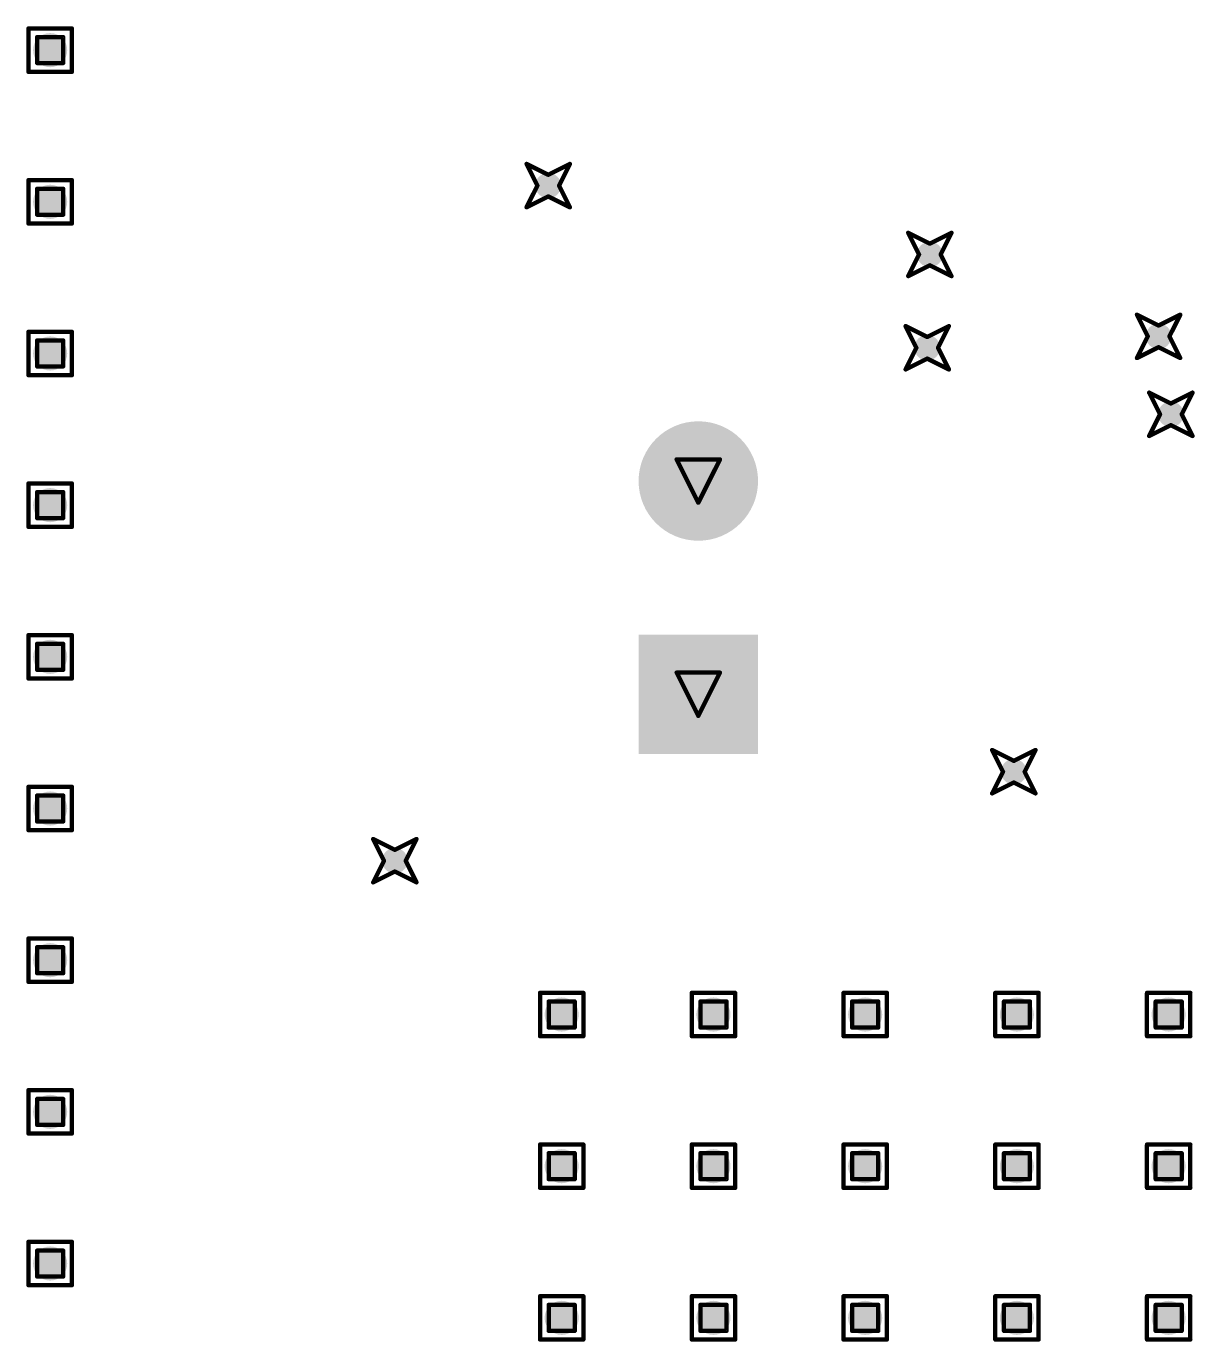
# Model space of a CAD drawing. Header units: millimetres. Extents: x -25 to 478, y -31 to 252.
# Drawn here: x 284.42 to 298.11, y 22.44 to 37.86 of the extents above; entities that cross this region are included whole.
import ezdxf

# ---------------------------------------------------------------- set-up
doc = ezdxf.new("R2010")
doc.units = ezdxf.units.MM
for name, color, linetype in [('DrillDrawing', 1, 'Continuous'), ('MultiLayer', 9, 'Continuous'), ('PadHoleLayer', 156, 'Continuous'), ('ViaHoleLayer', 16, 'Continuous')]:
    doc.layers.add(name, color=color, linetype=linetype)

# ---------------------------------------------------------------- blocks, each defined once
blk = doc.blocks.new('JST_B2B_EH_A_1495')
at = {"layer": 'MultiLayer'}
blk.add_hatch(color=9, dxfattribs=at).paths.add_polyline_path([(-1.95, 0.7), (-0.55, 0.7), (-0.55, -0.7), (-1.95, -0.7)])
h = blk.add_hatch(color=9, dxfattribs=at)
edge = h.paths.add_edge_path()
edge.add_arc((1.25, 0), 0.7, 0, 360)
at = {"layer": 'PadHoleLayer'}
h = blk.add_hatch(color=156, dxfattribs=at)
edge = h.paths.add_edge_path()
edge.add_arc((-1.25, 0), 0.45, 0, 360)
h = blk.add_hatch(color=156, dxfattribs=at)
edge = h.paths.add_edge_path()
edge.add_arc((1.25, 0), 0.45, 0, 360)

msp = doc.modelspace()

# ---------------------------------------------------------------- hatches: boundary and pattern name
at = {"layer": 'ViaHoleLayer'}
h = msp.add_hatch(color=16, dxfattribs=at)
edge = h.paths.add_edge_path()
edge.add_arc((284.701, 37.582), 0.2, 0, 360)
h = msp.add_hatch(color=16, dxfattribs=at)
edge = h.paths.add_edge_path()
edge.add_arc((290.537, 35.994), 0.15, 0, 360)
h = msp.add_hatch(color=16, dxfattribs=at)
edge = h.paths.add_edge_path()
edge.add_arc((284.701, 35.804), 0.2, 0, 360)
h = msp.add_hatch(color=16, dxfattribs=at)
edge = h.paths.add_edge_path()
edge.add_arc((295.009, 35.187), 0.15, 0, 360)
h = msp.add_hatch(color=16, dxfattribs=at)
edge = h.paths.add_edge_path()
edge.add_arc((294.978, 34.093), 0.15, 0, 360)
h = msp.add_hatch(color=16, dxfattribs=at)
edge = h.paths.add_edge_path()
edge.add_arc((297.69, 34.227), 0.15, 0, 360)
h = msp.add_hatch(color=16, dxfattribs=at)
edge = h.paths.add_edge_path()
edge.add_arc((284.701, 34.026), 0.2, 0, 360)
h = msp.add_hatch(color=16, dxfattribs=at)
edge = h.paths.add_edge_path()
edge.add_arc((297.833, 33.313), 0.15, 0, 360)
h = msp.add_hatch(color=16, dxfattribs=at)
edge = h.paths.add_edge_path()
edge.add_arc((284.701, 32.248), 0.2, 0, 360)
h = msp.add_hatch(color=16, dxfattribs=at)
edge = h.paths.add_edge_path()
edge.add_arc((284.701, 30.47), 0.2, 0, 360)
h = msp.add_hatch(color=16, dxfattribs=at)
edge = h.paths.add_edge_path()
edge.add_arc((295.993, 29.123), 0.15, 0, 360)
h = msp.add_hatch(color=16, dxfattribs=at)
edge = h.paths.add_edge_path()
edge.add_arc((284.701, 28.692), 0.2, 0, 360)
h = msp.add_hatch(color=16, dxfattribs=at)
edge = h.paths.add_edge_path()
edge.add_arc((288.74, 28.08), 0.15, 0, 360)
h = msp.add_hatch(color=16, dxfattribs=at)
edge = h.paths.add_edge_path()
edge.add_arc((284.701, 26.914), 0.2, 0, 360)
h = msp.add_hatch(color=16, dxfattribs=at)
edge = h.paths.add_edge_path()
edge.add_arc((290.695, 26.277), 0.2, 0, 360)
h = msp.add_hatch(color=16, dxfattribs=at)
edge = h.paths.add_edge_path()
edge.add_arc((292.473, 26.277), 0.2, 0, 360)
h = msp.add_hatch(color=16, dxfattribs=at)
edge = h.paths.add_edge_path()
edge.add_arc((294.251, 26.277), 0.2, 0, 360)
h = msp.add_hatch(color=16, dxfattribs=at)
edge = h.paths.add_edge_path()
edge.add_arc((296.029, 26.277), 0.2, 0, 360)
h = msp.add_hatch(color=16, dxfattribs=at)
edge = h.paths.add_edge_path()
edge.add_arc((297.807, 26.277), 0.2, 0, 360)
h = msp.add_hatch(color=16, dxfattribs=at)
edge = h.paths.add_edge_path()
edge.add_arc((284.701, 25.136), 0.2, 0, 360)
h = msp.add_hatch(color=16, dxfattribs=at)
edge = h.paths.add_edge_path()
edge.add_arc((290.695, 24.499), 0.2, 0, 360)
h = msp.add_hatch(color=16, dxfattribs=at)
edge = h.paths.add_edge_path()
edge.add_arc((292.473, 24.499), 0.2, 0, 360)
h = msp.add_hatch(color=16, dxfattribs=at)
edge = h.paths.add_edge_path()
edge.add_arc((294.251, 24.499), 0.2, 0, 360)
h = msp.add_hatch(color=16, dxfattribs=at)
edge = h.paths.add_edge_path()
edge.add_arc((296.029, 24.499), 0.2, 0, 360)
h = msp.add_hatch(color=16, dxfattribs=at)
edge = h.paths.add_edge_path()
edge.add_arc((297.807, 24.499), 0.2, 0, 360)
h = msp.add_hatch(color=16, dxfattribs=at)
edge = h.paths.add_edge_path()
edge.add_arc((284.701, 23.358), 0.2, 0, 360)
h = msp.add_hatch(color=16, dxfattribs=at)
edge = h.paths.add_edge_path()
edge.add_arc((290.695, 22.721), 0.2, 0, 360)
h = msp.add_hatch(color=16, dxfattribs=at)
edge = h.paths.add_edge_path()
edge.add_arc((292.473, 22.721), 0.2, 0, 360)
h = msp.add_hatch(color=16, dxfattribs=at)
edge = h.paths.add_edge_path()
edge.add_arc((294.251, 22.721), 0.2, 0, 360)
h = msp.add_hatch(color=16, dxfattribs=at)
edge = h.paths.add_edge_path()
edge.add_arc((296.029, 22.721), 0.2, 0, 360)
h = msp.add_hatch(color=16, dxfattribs=at)
edge = h.paths.add_edge_path()
edge.add_arc((297.807, 22.721), 0.2, 0, 360)

# ---------------------------------------------------------------- linework, layer by layer
at = {"layer": 'DrillDrawing', "const_width": 0.0508}
for points in [[(284.447, 37.836), (284.955, 37.836)], [(284.447, 37.328), (284.447, 37.836)], [(284.955, 37.328), (284.955, 37.836)], [(284.549, 37.734), (284.853, 37.734)], [(284.549, 37.43), (284.549, 37.734)], [(284.853, 37.43), (284.853, 37.734)], [(284.447, 37.328), (284.955, 37.328)], [(284.549, 37.43), (284.853, 37.43)], [(290.283, 36.248), (290.537, 36.121)], [(290.283, 36.248), (290.41, 35.994)], [(290.537, 36.121), (290.791, 36.248)], [(290.664, 35.994), (290.791, 36.248)], [(284.447, 36.058), (284.955, 36.058)], [(284.447, 35.55), (284.447, 36.058)], [(284.955, 35.55), (284.955, 36.058)], [(284.549, 35.956), (284.853, 35.956)], [(284.549, 35.652), (284.549, 35.956)], [(284.853, 35.652), (284.853, 35.956)], [(290.283, 35.74), (290.41, 35.994)], [(290.664, 35.994), (290.791, 35.74)], [(290.283, 35.74), (290.537, 35.867)], [(290.537, 35.867), (290.791, 35.74)], [(284.549, 35.652), (284.853, 35.652)], [(284.447, 35.55), (284.955, 35.55)], [(294.755, 35.441), (295.009, 35.314)], [(294.755, 35.441), (294.882, 35.187)], [(295.009, 35.314), (295.263, 35.441)], [(295.136, 35.187), (295.263, 35.441)], [(294.755, 34.933), (294.882, 35.187)], [(295.136, 35.187), (295.263, 34.933)], [(294.755, 34.933), (295.009, 35.06)], [(295.009, 35.06), (295.263, 34.933)], [(297.436, 34.481), (297.69, 34.354)], [(297.436, 34.481), (297.563, 34.227)], [(297.69, 34.354), (297.944, 34.481)], [(297.817, 34.227), (297.944, 34.481)], [(284.447, 34.28), (284.955, 34.28)], [(284.447, 33.772), (284.447, 34.28)], [(284.955, 33.772), (284.955, 34.28)], [(294.724, 34.347), (294.978, 34.22)], [(294.724, 34.347), (294.851, 34.093)], [(294.978, 34.22), (295.232, 34.347)], [(295.105, 34.093), (295.232, 34.347)], [(297.436, 33.973), (297.563, 34.227)], [(297.817, 34.227), (297.944, 33.973)], [(284.549, 34.178), (284.853, 34.178)], [(284.549, 33.874), (284.549, 34.178)], [(284.853, 33.874), (284.853, 34.178)], [(294.724, 33.839), (294.851, 34.093)], [(295.105, 34.093), (295.232, 33.839)], [(297.436, 33.973), (297.69, 34.1)], [(297.69, 34.1), (297.944, 33.973)], [(294.724, 33.839), (294.978, 33.966)], [(294.978, 33.966), (295.232, 33.839)], [(284.447, 33.772), (284.955, 33.772)], [(284.549, 33.874), (284.853, 33.874)], [(297.579, 33.567), (297.833, 33.44)], [(297.579, 33.567), (297.706, 33.313)], [(297.833, 33.44), (298.087, 33.567)], [(297.96, 33.313), (298.087, 33.567)], [(297.579, 33.059), (297.706, 33.313)], [(297.96, 33.313), (298.087, 33.059)], [(297.579, 33.059), (297.833, 33.186)], [(297.833, 33.186), (298.087, 33.059)], [(292.042, 32.785), (292.55, 32.785)], [(292.042, 32.785), (292.296, 32.277)], [(292.296, 32.277), (292.55, 32.785)], [(284.447, 32.502), (284.955, 32.502)], [(284.447, 31.994), (284.447, 32.502)], [(284.549, 32.4), (284.853, 32.4)], [(284.549, 32.096), (284.549, 32.4)], [(284.853, 32.096), (284.853, 32.4)], [(284.955, 31.994), (284.955, 32.502)], [(284.549, 32.096), (284.853, 32.096)], [(284.447, 31.994), (284.955, 31.994)], [(284.447, 30.724), (284.955, 30.724)], [(284.447, 30.216), (284.447, 30.724)], [(284.955, 30.216), (284.955, 30.724)], [(284.549, 30.622), (284.853, 30.622)], [(284.549, 30.318), (284.549, 30.622)], [(284.853, 30.318), (284.853, 30.622)], [(284.447, 30.216), (284.955, 30.216)], [(284.549, 30.318), (284.853, 30.318)], [(292.042, 30.285), (292.55, 30.285)], [(292.042, 30.285), (292.296, 29.777)], [(292.296, 29.777), (292.55, 30.285)], [(295.739, 29.377), (295.993, 29.25)], [(295.739, 29.377), (295.866, 29.123)], [(295.993, 29.25), (296.247, 29.377)], [(296.12, 29.123), (296.247, 29.377)], [(295.739, 28.869), (295.866, 29.123)], [(296.12, 29.123), (296.247, 28.869)], [(295.739, 28.869), (295.993, 28.996)], [(295.993, 28.996), (296.247, 28.869)], [(284.447, 28.946), (284.955, 28.946)], [(284.447, 28.438), (284.447, 28.946)], [(284.549, 28.844), (284.853, 28.844)], [(284.549, 28.54), (284.549, 28.844)], [(284.853, 28.54), (284.853, 28.844)], [(284.955, 28.438), (284.955, 28.946)], [(284.549, 28.54), (284.853, 28.54)], [(284.447, 28.438), (284.955, 28.438)], [(288.486, 28.334), (288.74, 28.207)], [(288.486, 28.334), (288.613, 28.08)], [(288.74, 28.207), (288.994, 28.334)], [(288.867, 28.08), (288.994, 28.334)], [(288.486, 27.826), (288.613, 28.08)], [(288.867, 28.08), (288.994, 27.826)], [(288.486, 27.826), (288.74, 27.953)], [(288.74, 27.953), (288.994, 27.826)], [(284.447, 27.168), (284.955, 27.168)], [(284.447, 26.66), (284.447, 27.168)], [(284.955, 26.66), (284.955, 27.168)], [(284.549, 27.066), (284.853, 27.066)], [(284.549, 26.762), (284.549, 27.066)], [(284.853, 26.762), (284.853, 27.066)], [(284.447, 26.66), (284.955, 26.66)], [(284.549, 26.762), (284.853, 26.762)], [(290.441, 26.531), (290.949, 26.531)], [(290.441, 26.023), (290.441, 26.531)], [(290.949, 26.023), (290.949, 26.531)], [(292.219, 26.531), (292.727, 26.531)], [(292.219, 26.023), (292.219, 26.531)], [(292.727, 26.023), (292.727, 26.531)], [(293.997, 26.531), (294.505, 26.531)], [(293.997, 26.023), (293.997, 26.531)], [(294.505, 26.023), (294.505, 26.531)], [(295.775, 26.531), (296.283, 26.531)], [(295.775, 26.023), (295.775, 26.531)], [(296.283, 26.023), (296.283, 26.531)], [(297.553, 26.531), (298.061, 26.531)], [(297.553, 26.023), (297.553, 26.531)], [(298.061, 26.023), (298.061, 26.531)], [(290.543, 26.429), (290.848, 26.429)], [(290.543, 26.125), (290.543, 26.429)], [(290.848, 26.125), (290.848, 26.429)], [(292.321, 26.429), (292.626, 26.429)], [(292.321, 26.125), (292.321, 26.429)], [(292.626, 26.125), (292.626, 26.429)], [(294.099, 26.429), (294.404, 26.429)], [(294.099, 26.125), (294.099, 26.429)], [(294.404, 26.125), (294.404, 26.429)], [(295.877, 26.429), (296.182, 26.429)], [(295.877, 26.125), (295.877, 26.429)], [(296.182, 26.125), (296.182, 26.429)], [(297.655, 26.429), (297.96, 26.429)], [(297.655, 26.125), (297.655, 26.429)], [(297.96, 26.125), (297.96, 26.429)], [(290.543, 26.125), (290.848, 26.125)], [(292.321, 26.125), (292.626, 26.125)], [(294.099, 26.125), (294.404, 26.125)], [(295.877, 26.125), (296.182, 26.125)], [(297.655, 26.125), (297.96, 26.125)], [(290.441, 26.023), (290.949, 26.023)], [(292.219, 26.023), (292.727, 26.023)], [(293.997, 26.023), (294.505, 26.023)], [(295.775, 26.023), (296.283, 26.023)], [(297.553, 26.023), (298.061, 26.023)], [(284.447, 25.39), (284.955, 25.39)], [(284.447, 24.882), (284.447, 25.39)], [(284.549, 25.288), (284.853, 25.288)], [(284.549, 24.984), (284.549, 25.288)], [(284.853, 24.984), (284.853, 25.288)], [(284.955, 24.882), (284.955, 25.39)], [(284.549, 24.984), (284.853, 24.984)], [(284.447, 24.882), (284.955, 24.882)], [(290.441, 24.753), (290.949, 24.753)], [(290.441, 24.245), (290.441, 24.753)], [(290.543, 24.651), (290.848, 24.651)], [(290.543, 24.347), (290.543, 24.651)], [(290.848, 24.347), (290.848, 24.651)], [(290.949, 24.245), (290.949, 24.753)], [(292.219, 24.753), (292.727, 24.753)], [(292.219, 24.245), (292.219, 24.753)], [(292.321, 24.651), (292.626, 24.651)], [(292.321, 24.347), (292.321, 24.651)], [(292.626, 24.347), (292.626, 24.651)], [(292.727, 24.245), (292.727, 24.753)], [(293.997, 24.753), (294.505, 24.753)], [(293.997, 24.245), (293.997, 24.753)], [(294.099, 24.651), (294.404, 24.651)], [(294.099, 24.347), (294.099, 24.651)], [(294.404, 24.347), (294.404, 24.651)], [(294.505, 24.245), (294.505, 24.753)], [(295.775, 24.753), (296.283, 24.753)], [(295.775, 24.245), (295.775, 24.753)], [(295.877, 24.651), (296.182, 24.651)], [(295.877, 24.347), (295.877, 24.651)], [(296.182, 24.347), (296.182, 24.651)], [(296.283, 24.245), (296.283, 24.753)], [(297.553, 24.753), (298.061, 24.753)], [(297.553, 24.245), (297.553, 24.753)], [(297.655, 24.651), (297.96, 24.651)], [(297.655, 24.347), (297.655, 24.651)], [(297.96, 24.347), (297.96, 24.651)], [(298.061, 24.245), (298.061, 24.753)], [(290.543, 24.347), (290.848, 24.347)], [(292.321, 24.347), (292.626, 24.347)], [(294.099, 24.347), (294.404, 24.347)], [(295.877, 24.347), (296.182, 24.347)], [(297.655, 24.347), (297.96, 24.347)], [(290.441, 24.245), (290.949, 24.245)], [(292.219, 24.245), (292.727, 24.245)], [(293.997, 24.245), (294.505, 24.245)], [(295.775, 24.245), (296.283, 24.245)], [(297.553, 24.245), (298.061, 24.245)], [(284.447, 23.612), (284.955, 23.612)], [(284.447, 23.104), (284.447, 23.612)], [(284.955, 23.104), (284.955, 23.612)], [(284.549, 23.51), (284.853, 23.51)], [(284.549, 23.206), (284.549, 23.51)], [(284.853, 23.206), (284.853, 23.51)], [(284.549, 23.206), (284.853, 23.206)], [(284.447, 23.104), (284.955, 23.104)], [(290.441, 22.975), (290.949, 22.975)], [(290.441, 22.467), (290.441, 22.975)], [(290.949, 22.467), (290.949, 22.975)], [(292.219, 22.975), (292.727, 22.975)], [(292.219, 22.467), (292.219, 22.975)], [(292.727, 22.467), (292.727, 22.975)], [(293.997, 22.975), (294.505, 22.975)], [(293.997, 22.467), (293.997, 22.975)], [(294.505, 22.467), (294.505, 22.975)], [(295.775, 22.975), (296.283, 22.975)], [(295.775, 22.467), (295.775, 22.975)], [(296.283, 22.467), (296.283, 22.975)], [(297.553, 22.975), (298.061, 22.975)], [(297.553, 22.467), (297.553, 22.975)], [(298.061, 22.467), (298.061, 22.975)], [(290.543, 22.873), (290.848, 22.873)], [(290.543, 22.569), (290.543, 22.873)], [(290.848, 22.569), (290.848, 22.873)], [(292.321, 22.873), (292.626, 22.873)], [(292.321, 22.569), (292.321, 22.873)], [(292.626, 22.569), (292.626, 22.873)], [(294.099, 22.873), (294.404, 22.873)], [(294.099, 22.569), (294.099, 22.873)], [(294.404, 22.569), (294.404, 22.873)], [(295.877, 22.873), (296.182, 22.873)], [(295.877, 22.569), (295.877, 22.873)], [(296.182, 22.569), (296.182, 22.873)], [(297.655, 22.873), (297.96, 22.873)], [(297.655, 22.569), (297.655, 22.873)], [(297.96, 22.569), (297.96, 22.873)], [(290.543, 22.569), (290.848, 22.569)], [(292.321, 22.569), (292.626, 22.569)], [(294.099, 22.569), (294.404, 22.569)], [(295.877, 22.569), (296.182, 22.569)], [(297.655, 22.569), (297.96, 22.569)], [(290.441, 22.467), (290.949, 22.467)], [(292.219, 22.467), (292.727, 22.467)], [(293.997, 22.467), (294.505, 22.467)], [(295.775, 22.467), (296.283, 22.467)], [(297.553, 22.467), (298.061, 22.467)]]:
    msp.add_lwpolyline(points, dxfattribs=at)
at = {"layer": 'DrillDrawing', "const_width": 0.0254}
for points in [[(284.434, 37.836, 1), (284.46, 37.836, 1)], [(284.434, 37.836, 1), (284.46, 37.836, 1)], [(284.942, 37.836, 1), (284.968, 37.836, 1)], [(284.942, 37.836, 1), (284.968, 37.836, 1)], [(284.536, 37.734, 1), (284.561, 37.734, 1)], [(284.536, 37.734, 1), (284.561, 37.734, 1)], [(284.841, 37.734, 1), (284.866, 37.734, 1)], [(284.841, 37.734, 1), (284.866, 37.734, 1)], [(284.434, 37.328, 1), (284.46, 37.328, 1)], [(284.434, 37.328, 1), (284.46, 37.328, 1)], [(284.536, 37.43, 1), (284.561, 37.43, 1)], [(284.536, 37.43, 1), (284.561, 37.43, 1)], [(284.841, 37.43, 1), (284.866, 37.43, 1)], [(284.841, 37.43, 1), (284.866, 37.43, 1)], [(284.942, 37.328, 1), (284.968, 37.328, 1)], [(284.942, 37.328, 1), (284.968, 37.328, 1)], [(290.271, 36.248, 1), (290.296, 36.248, 1)], [(290.271, 36.248, 1), (290.296, 36.248, 1)], [(290.779, 36.248, 1), (290.804, 36.248, 1)], [(290.779, 36.248, 1), (290.804, 36.248, 1)], [(284.434, 36.058, 1), (284.46, 36.058, 1)], [(284.434, 36.058, 1), (284.46, 36.058, 1)], [(284.942, 36.058, 1), (284.968, 36.058, 1)], [(284.942, 36.058, 1), (284.968, 36.058, 1)], [(290.525, 36.121, 1), (290.55, 36.121, 1)], [(290.525, 36.121, 1), (290.55, 36.121, 1)], [(284.536, 35.956, 1), (284.561, 35.956, 1)], [(284.536, 35.956, 1), (284.561, 35.956, 1)], [(284.841, 35.956, 1), (284.866, 35.956, 1)], [(284.841, 35.956, 1), (284.866, 35.956, 1)], [(290.398, 35.994, 1), (290.423, 35.994, 1)], [(290.398, 35.994, 1), (290.423, 35.994, 1)], [(290.652, 35.994, 1), (290.677, 35.994, 1)], [(290.652, 35.994, 1), (290.677, 35.994, 1)], [(290.525, 35.867, 1), (290.55, 35.867, 1)], [(290.525, 35.867, 1), (290.55, 35.867, 1)], [(284.536, 35.652, 1), (284.561, 35.652, 1)], [(284.536, 35.652, 1), (284.561, 35.652, 1)], [(284.841, 35.652, 1), (284.866, 35.652, 1)], [(284.841, 35.652, 1), (284.866, 35.652, 1)], [(290.271, 35.74, 1), (290.296, 35.74, 1)], [(290.271, 35.74, 1), (290.296, 35.74, 1)], [(290.779, 35.74, 1), (290.804, 35.74, 1)], [(290.779, 35.74, 1), (290.804, 35.74, 1)], [(284.434, 35.55, 1), (284.46, 35.55, 1)], [(284.434, 35.55, 1), (284.46, 35.55, 1)], [(284.942, 35.55, 1), (284.968, 35.55, 1)], [(284.942, 35.55, 1), (284.968, 35.55, 1)], [(294.743, 35.441, 1), (294.768, 35.441, 1)], [(294.743, 35.441, 1), (294.768, 35.441, 1)], [(295.251, 35.441, 1), (295.276, 35.441, 1)], [(295.251, 35.441, 1), (295.276, 35.441, 1)], [(294.997, 35.314, 1), (295.022, 35.314, 1)], [(294.997, 35.314, 1), (295.022, 35.314, 1)], [(294.87, 35.187, 1), (294.895, 35.187, 1)], [(294.87, 35.187, 1), (294.895, 35.187, 1)], [(295.124, 35.187, 1), (295.149, 35.187, 1)], [(295.124, 35.187, 1), (295.149, 35.187, 1)], [(294.997, 35.06, 1), (295.022, 35.06, 1)], [(294.997, 35.06, 1), (295.022, 35.06, 1)], [(294.743, 34.933, 1), (294.768, 34.933, 1)], [(294.743, 34.933, 1), (294.768, 34.933, 1)], [(295.251, 34.933, 1), (295.276, 34.933, 1)], [(295.251, 34.933, 1), (295.276, 34.933, 1)], [(297.423, 34.481, 1), (297.448, 34.481, 1)], [(297.423, 34.481, 1), (297.448, 34.481, 1)], [(297.931, 34.481, 1), (297.956, 34.481, 1)], [(297.931, 34.481, 1), (297.956, 34.481, 1)], [(284.434, 34.28, 1), (284.46, 34.28, 1)], [(284.434, 34.28, 1), (284.46, 34.28, 1)], [(284.942, 34.28, 1), (284.968, 34.28, 1)], [(284.942, 34.28, 1), (284.968, 34.28, 1)], [(294.712, 34.347, 1), (294.737, 34.347, 1)], [(294.712, 34.347, 1), (294.737, 34.347, 1)], [(294.966, 34.22, 1), (294.991, 34.22, 1)], [(294.966, 34.22, 1), (294.991, 34.22, 1)], [(295.22, 34.347, 1), (295.245, 34.347, 1)], [(295.22, 34.347, 1), (295.245, 34.347, 1)], [(297.55, 34.227, 1), (297.575, 34.227, 1)], [(297.55, 34.227, 1), (297.575, 34.227, 1)], [(297.677, 34.354, 1), (297.702, 34.354, 1)], [(297.677, 34.354, 1), (297.702, 34.354, 1)], [(297.804, 34.227, 1), (297.829, 34.227, 1)], [(297.804, 34.227, 1), (297.829, 34.227, 1)], [(284.536, 34.178, 1), (284.561, 34.178, 1)], [(284.536, 34.178, 1), (284.561, 34.178, 1)], [(284.841, 34.178, 1), (284.866, 34.178, 1)], [(284.841, 34.178, 1), (284.866, 34.178, 1)], [(294.839, 34.093, 1), (294.864, 34.093, 1)], [(294.839, 34.093, 1), (294.864, 34.093, 1)], [(295.093, 34.093, 1), (295.118, 34.093, 1)], [(295.093, 34.093, 1), (295.118, 34.093, 1)], [(297.677, 34.1, 1), (297.702, 34.1, 1)], [(297.677, 34.1, 1), (297.702, 34.1, 1)], [(294.966, 33.966, 1), (294.991, 33.966, 1)], [(294.966, 33.966, 1), (294.991, 33.966, 1)], [(297.423, 33.973, 1), (297.448, 33.973, 1)], [(297.423, 33.973, 1), (297.448, 33.973, 1)], [(297.931, 33.973, 1), (297.956, 33.973, 1)], [(297.931, 33.973, 1), (297.956, 33.973, 1)], [(284.434, 33.772, 1), (284.46, 33.772, 1)], [(284.434, 33.772, 1), (284.46, 33.772, 1)], [(284.536, 33.874, 1), (284.561, 33.874, 1)], [(284.536, 33.874, 1), (284.561, 33.874, 1)], [(284.841, 33.874, 1), (284.866, 33.874, 1)], [(284.841, 33.874, 1), (284.866, 33.874, 1)], [(284.942, 33.772, 1), (284.968, 33.772, 1)], [(284.942, 33.772, 1), (284.968, 33.772, 1)], [(294.712, 33.839, 1), (294.737, 33.839, 1)], [(294.712, 33.839, 1), (294.737, 33.839, 1)], [(295.22, 33.839, 1), (295.245, 33.839, 1)], [(295.22, 33.839, 1), (295.245, 33.839, 1)], [(297.566, 33.567, 1), (297.592, 33.567, 1)], [(297.566, 33.567, 1), (297.592, 33.567, 1)], [(297.82, 33.44, 1), (297.846, 33.44, 1)], [(297.82, 33.44, 1), (297.846, 33.44, 1)], [(298.074, 33.567, 1), (298.1, 33.567, 1)], [(298.074, 33.567, 1), (298.1, 33.567, 1)], [(297.693, 33.313, 1), (297.719, 33.313, 1)], [(297.693, 33.313, 1), (297.719, 33.313, 1)], [(297.947, 33.313, 1), (297.973, 33.313, 1)], [(297.947, 33.313, 1), (297.973, 33.313, 1)], [(297.82, 33.186, 1), (297.846, 33.186, 1)], [(297.82, 33.186, 1), (297.846, 33.186, 1)], [(297.566, 33.059, 1), (297.592, 33.059, 1)], [(297.566, 33.059, 1), (297.592, 33.059, 1)], [(298.074, 33.059, 1), (298.1, 33.059, 1)], [(298.074, 33.059, 1), (298.1, 33.059, 1)], [(292.029, 32.785, 1), (292.054, 32.785, 1)], [(292.029, 32.785, 1), (292.054, 32.785, 1)], [(292.537, 32.785, 1), (292.562, 32.785, 1)], [(292.537, 32.785, 1), (292.562, 32.785, 1)], [(284.434, 32.502, 1), (284.46, 32.502, 1)], [(284.434, 32.502, 1), (284.46, 32.502, 1)], [(284.536, 32.4, 1), (284.561, 32.4, 1)], [(284.536, 32.4, 1), (284.561, 32.4, 1)], [(284.841, 32.4, 1), (284.866, 32.4, 1)], [(284.841, 32.4, 1), (284.866, 32.4, 1)], [(284.942, 32.502, 1), (284.968, 32.502, 1)], [(284.942, 32.502, 1), (284.968, 32.502, 1)], [(292.283, 32.277, 1), (292.308, 32.277, 1)], [(292.283, 32.277, 1), (292.308, 32.277, 1)], [(284.536, 32.096, 1), (284.561, 32.096, 1)], [(284.536, 32.096, 1), (284.561, 32.096, 1)], [(284.841, 32.096, 1), (284.866, 32.096, 1)], [(284.841, 32.096, 1), (284.866, 32.096, 1)], [(284.434, 31.994, 1), (284.46, 31.994, 1)], [(284.434, 31.994, 1), (284.46, 31.994, 1)], [(284.942, 31.994, 1), (284.968, 31.994, 1)], [(284.942, 31.994, 1), (284.968, 31.994, 1)], [(284.434, 30.724, 1), (284.46, 30.724, 1)], [(284.434, 30.724, 1), (284.46, 30.724, 1)], [(284.942, 30.724, 1), (284.968, 30.724, 1)], [(284.942, 30.724, 1), (284.968, 30.724, 1)], [(284.536, 30.622, 1), (284.561, 30.622, 1)], [(284.536, 30.622, 1), (284.561, 30.622, 1)], [(284.841, 30.622, 1), (284.866, 30.622, 1)], [(284.841, 30.622, 1), (284.866, 30.622, 1)], [(284.434, 30.216, 1), (284.46, 30.216, 1)], [(284.434, 30.216, 1), (284.46, 30.216, 1)], [(284.536, 30.318, 1), (284.561, 30.318, 1)], [(284.536, 30.318, 1), (284.561, 30.318, 1)], [(284.841, 30.318, 1), (284.866, 30.318, 1)], [(284.841, 30.318, 1), (284.866, 30.318, 1)], [(284.942, 30.216, 1), (284.968, 30.216, 1)], [(284.942, 30.216, 1), (284.968, 30.216, 1)], [(292.029, 30.285, 1), (292.054, 30.285, 1)], [(292.029, 30.285, 1), (292.054, 30.285, 1)], [(292.537, 30.285, 1), (292.562, 30.285, 1)], [(292.537, 30.285, 1), (292.562, 30.285, 1)], [(292.283, 29.777, 1), (292.308, 29.777, 1)], [(292.283, 29.777, 1), (292.308, 29.777, 1)], [(295.726, 29.377, 1), (295.752, 29.377, 1)], [(295.726, 29.377, 1), (295.752, 29.377, 1)], [(296.234, 29.377, 1), (296.26, 29.377, 1)], [(296.234, 29.377, 1), (296.26, 29.377, 1)], [(295.853, 29.123, 1), (295.879, 29.123, 1)], [(295.853, 29.123, 1), (295.879, 29.123, 1)], [(295.98, 29.25, 1), (296.006, 29.25, 1)], [(295.98, 29.25, 1), (296.006, 29.25, 1)], [(296.107, 29.123, 1), (296.133, 29.123, 1)], [(296.107, 29.123, 1), (296.133, 29.123, 1)], [(295.98, 28.996, 1), (296.006, 28.996, 1)], [(295.98, 28.996, 1), (296.006, 28.996, 1)], [(284.434, 28.946, 1), (284.46, 28.946, 1)], [(284.434, 28.946, 1), (284.46, 28.946, 1)], [(284.536, 28.844, 1), (284.561, 28.844, 1)], [(284.536, 28.844, 1), (284.561, 28.844, 1)], [(284.841, 28.844, 1), (284.866, 28.844, 1)], [(284.841, 28.844, 1), (284.866, 28.844, 1)], [(284.942, 28.946, 1), (284.968, 28.946, 1)], [(284.942, 28.946, 1), (284.968, 28.946, 1)], [(295.726, 28.869, 1), (295.752, 28.869, 1)], [(295.726, 28.869, 1), (295.752, 28.869, 1)], [(296.234, 28.869, 1), (296.26, 28.869, 1)], [(296.234, 28.869, 1), (296.26, 28.869, 1)], [(284.536, 28.54, 1), (284.561, 28.54, 1)], [(284.536, 28.54, 1), (284.561, 28.54, 1)], [(284.841, 28.54, 1), (284.866, 28.54, 1)], [(284.841, 28.54, 1), (284.866, 28.54, 1)], [(284.434, 28.438, 1), (284.46, 28.438, 1)], [(284.434, 28.438, 1), (284.46, 28.438, 1)], [(284.942, 28.438, 1), (284.968, 28.438, 1)], [(284.942, 28.438, 1), (284.968, 28.438, 1)], [(288.473, 28.334, 1), (288.498, 28.334, 1)], [(288.473, 28.334, 1), (288.498, 28.334, 1)], [(288.727, 28.207, 1), (288.752, 28.207, 1)], [(288.727, 28.207, 1), (288.752, 28.207, 1)], [(288.981, 28.334, 1), (289.006, 28.334, 1)], [(288.981, 28.334, 1), (289.006, 28.334, 1)], [(288.6, 28.08, 1), (288.625, 28.08, 1)], [(288.6, 28.08, 1), (288.625, 28.08, 1)], [(288.854, 28.08, 1), (288.879, 28.08, 1)], [(288.854, 28.08, 1), (288.879, 28.08, 1)], [(288.727, 27.953, 1), (288.752, 27.953, 1)], [(288.727, 27.953, 1), (288.752, 27.953, 1)], [(288.473, 27.826, 1), (288.498, 27.826, 1)], [(288.473, 27.826, 1), (288.498, 27.826, 1)], [(288.981, 27.826, 1), (289.006, 27.826, 1)], [(288.981, 27.826, 1), (289.006, 27.826, 1)], [(284.434, 27.168, 1), (284.46, 27.168, 1)], [(284.434, 27.168, 1), (284.46, 27.168, 1)], [(284.942, 27.168, 1), (284.968, 27.168, 1)], [(284.942, 27.168, 1), (284.968, 27.168, 1)], [(284.536, 27.066, 1), (284.561, 27.066, 1)], [(284.536, 27.066, 1), (284.561, 27.066, 1)], [(284.841, 27.066, 1), (284.866, 27.066, 1)], [(284.841, 27.066, 1), (284.866, 27.066, 1)], [(284.434, 26.66, 1), (284.46, 26.66, 1)], [(284.434, 26.66, 1), (284.46, 26.66, 1)], [(284.536, 26.762, 1), (284.561, 26.762, 1)], [(284.536, 26.762, 1), (284.561, 26.762, 1)], [(284.841, 26.762, 1), (284.866, 26.762, 1)], [(284.841, 26.762, 1), (284.866, 26.762, 1)], [(284.942, 26.66, 1), (284.968, 26.66, 1)], [(284.942, 26.66, 1), (284.968, 26.66, 1)], [(290.429, 26.531, 1), (290.454, 26.531, 1)], [(290.429, 26.531, 1), (290.454, 26.531, 1)], [(290.937, 26.531, 1), (290.962, 26.531, 1)], [(290.937, 26.531, 1), (290.962, 26.531, 1)], [(292.207, 26.531, 1), (292.232, 26.531, 1)], [(292.207, 26.531, 1), (292.232, 26.531, 1)], [(292.715, 26.531, 1), (292.74, 26.531, 1)], [(292.715, 26.531, 1), (292.74, 26.531, 1)], [(293.985, 26.531, 1), (294.01, 26.531, 1)], [(293.985, 26.531, 1), (294.01, 26.531, 1)], [(294.493, 26.531, 1), (294.518, 26.531, 1)], [(294.493, 26.531, 1), (294.518, 26.531, 1)], [(295.763, 26.531, 1), (295.788, 26.531, 1)], [(295.763, 26.531, 1), (295.788, 26.531, 1)], [(296.271, 26.531, 1), (296.296, 26.531, 1)], [(296.271, 26.531, 1), (296.296, 26.531, 1)], [(297.541, 26.531, 1), (297.566, 26.531, 1)], [(297.541, 26.531, 1), (297.566, 26.531, 1)], [(298.049, 26.531, 1), (298.074, 26.531, 1)], [(298.049, 26.531, 1), (298.074, 26.531, 1)], [(290.53, 26.429, 1), (290.556, 26.429, 1)], [(290.53, 26.429, 1), (290.556, 26.429, 1)], [(290.835, 26.429, 1), (290.861, 26.429, 1)], [(290.835, 26.429, 1), (290.861, 26.429, 1)], [(292.308, 26.429, 1), (292.334, 26.429, 1)], [(292.308, 26.429, 1), (292.334, 26.429, 1)], [(292.613, 26.429, 1), (292.639, 26.429, 1)], [(292.613, 26.429, 1), (292.639, 26.429, 1)], [(294.086, 26.429, 1), (294.112, 26.429, 1)], [(294.086, 26.429, 1), (294.112, 26.429, 1)], [(294.391, 26.429, 1), (294.417, 26.429, 1)], [(294.391, 26.429, 1), (294.417, 26.429, 1)], [(295.864, 26.429, 1), (295.89, 26.429, 1)], [(295.864, 26.429, 1), (295.89, 26.429, 1)], [(296.169, 26.429, 1), (296.195, 26.429, 1)], [(296.169, 26.429, 1), (296.195, 26.429, 1)], [(297.642, 26.429, 1), (297.668, 26.429, 1)], [(297.642, 26.429, 1), (297.668, 26.429, 1)], [(297.947, 26.429, 1), (297.973, 26.429, 1)], [(297.947, 26.429, 1), (297.973, 26.429, 1)], [(290.53, 26.125, 1), (290.556, 26.125, 1)], [(290.53, 26.125, 1), (290.556, 26.125, 1)], [(290.835, 26.125, 1), (290.861, 26.125, 1)], [(290.835, 26.125, 1), (290.861, 26.125, 1)], [(292.308, 26.125, 1), (292.334, 26.125, 1)], [(292.308, 26.125, 1), (292.334, 26.125, 1)], [(292.613, 26.125, 1), (292.639, 26.125, 1)], [(292.613, 26.125, 1), (292.639, 26.125, 1)], [(294.086, 26.125, 1), (294.112, 26.125, 1)], [(294.086, 26.125, 1), (294.112, 26.125, 1)], [(294.391, 26.125, 1), (294.417, 26.125, 1)], [(294.391, 26.125, 1), (294.417, 26.125, 1)], [(295.864, 26.125, 1), (295.89, 26.125, 1)], [(295.864, 26.125, 1), (295.89, 26.125, 1)], [(296.169, 26.125, 1), (296.195, 26.125, 1)], [(296.169, 26.125, 1), (296.195, 26.125, 1)], [(297.642, 26.125, 1), (297.668, 26.125, 1)], [(297.642, 26.125, 1), (297.668, 26.125, 1)], [(297.947, 26.125, 1), (297.973, 26.125, 1)], [(297.947, 26.125, 1), (297.973, 26.125, 1)], [(290.429, 26.023, 1), (290.454, 26.023, 1)], [(290.429, 26.023, 1), (290.454, 26.023, 1)], [(290.937, 26.023, 1), (290.962, 26.023, 1)], [(290.937, 26.023, 1), (290.962, 26.023, 1)], [(292.207, 26.023, 1), (292.232, 26.023, 1)], [(292.207, 26.023, 1), (292.232, 26.023, 1)], [(292.715, 26.023, 1), (292.74, 26.023, 1)], [(292.715, 26.023, 1), (292.74, 26.023, 1)], [(293.985, 26.023, 1), (294.01, 26.023, 1)], [(293.985, 26.023, 1), (294.01, 26.023, 1)], [(294.493, 26.023, 1), (294.518, 26.023, 1)], [(294.493, 26.023, 1), (294.518, 26.023, 1)], [(295.763, 26.023, 1), (295.788, 26.023, 1)], [(295.763, 26.023, 1), (295.788, 26.023, 1)], [(296.271, 26.023, 1), (296.296, 26.023, 1)], [(296.271, 26.023, 1), (296.296, 26.023, 1)], [(297.541, 26.023, 1), (297.566, 26.023, 1)], [(297.541, 26.023, 1), (297.566, 26.023, 1)], [(298.049, 26.023, 1), (298.074, 26.023, 1)], [(298.049, 26.023, 1), (298.074, 26.023, 1)], [(284.434, 25.39, 1), (284.46, 25.39, 1)], [(284.434, 25.39, 1), (284.46, 25.39, 1)], [(284.536, 25.288, 1), (284.561, 25.288, 1)], [(284.536, 25.288, 1), (284.561, 25.288, 1)], [(284.841, 25.288, 1), (284.866, 25.288, 1)], [(284.841, 25.288, 1), (284.866, 25.288, 1)], [(284.942, 25.39, 1), (284.968, 25.39, 1)], [(284.942, 25.39, 1), (284.968, 25.39, 1)], [(284.536, 24.984, 1), (284.561, 24.984, 1)], [(284.536, 24.984, 1), (284.561, 24.984, 1)], [(284.841, 24.984, 1), (284.866, 24.984, 1)], [(284.841, 24.984, 1), (284.866, 24.984, 1)], [(284.434, 24.882, 1), (284.46, 24.882, 1)], [(284.434, 24.882, 1), (284.46, 24.882, 1)], [(284.942, 24.882, 1), (284.968, 24.882, 1)], [(284.942, 24.882, 1), (284.968, 24.882, 1)], [(290.429, 24.753, 1), (290.454, 24.753, 1)], [(290.429, 24.753, 1), (290.454, 24.753, 1)], [(290.53, 24.651, 1), (290.556, 24.651, 1)], [(290.53, 24.651, 1), (290.556, 24.651, 1)], [(290.835, 24.651, 1), (290.861, 24.651, 1)], [(290.835, 24.651, 1), (290.861, 24.651, 1)], [(290.937, 24.753, 1), (290.962, 24.753, 1)], [(290.937, 24.753, 1), (290.962, 24.753, 1)], [(292.207, 24.753, 1), (292.232, 24.753, 1)], [(292.207, 24.753, 1), (292.232, 24.753, 1)], [(292.308, 24.651, 1), (292.334, 24.651, 1)], [(292.308, 24.651, 1), (292.334, 24.651, 1)], [(292.613, 24.651, 1), (292.639, 24.651, 1)], [(292.613, 24.651, 1), (292.639, 24.651, 1)], [(292.715, 24.753, 1), (292.74, 24.753, 1)], [(292.715, 24.753, 1), (292.74, 24.753, 1)], [(293.985, 24.753, 1), (294.01, 24.753, 1)], [(293.985, 24.753, 1), (294.01, 24.753, 1)], [(294.086, 24.651, 1), (294.112, 24.651, 1)], [(294.086, 24.651, 1), (294.112, 24.651, 1)], [(294.391, 24.651, 1), (294.417, 24.651, 1)], [(294.391, 24.651, 1), (294.417, 24.651, 1)], [(294.493, 24.753, 1), (294.518, 24.753, 1)], [(294.493, 24.753, 1), (294.518, 24.753, 1)], [(295.763, 24.753, 1), (295.788, 24.753, 1)], [(295.763, 24.753, 1), (295.788, 24.753, 1)], [(295.864, 24.651, 1), (295.89, 24.651, 1)], [(295.864, 24.651, 1), (295.89, 24.651, 1)], [(296.169, 24.651, 1), (296.195, 24.651, 1)], [(296.169, 24.651, 1), (296.195, 24.651, 1)], [(296.271, 24.753, 1), (296.296, 24.753, 1)], [(296.271, 24.753, 1), (296.296, 24.753, 1)], [(297.541, 24.753, 1), (297.566, 24.753, 1)], [(297.541, 24.753, 1), (297.566, 24.753, 1)], [(297.642, 24.651, 1), (297.668, 24.651, 1)], [(297.642, 24.651, 1), (297.668, 24.651, 1)], [(297.947, 24.651, 1), (297.973, 24.651, 1)], [(297.947, 24.651, 1), (297.973, 24.651, 1)], [(298.049, 24.753, 1), (298.074, 24.753, 1)], [(298.049, 24.753, 1), (298.074, 24.753, 1)], [(290.53, 24.347, 1), (290.556, 24.347, 1)], [(290.53, 24.347, 1), (290.556, 24.347, 1)], [(290.835, 24.347, 1), (290.861, 24.347, 1)], [(290.835, 24.347, 1), (290.861, 24.347, 1)], [(292.308, 24.347, 1), (292.334, 24.347, 1)], [(292.308, 24.347, 1), (292.334, 24.347, 1)], [(292.613, 24.347, 1), (292.639, 24.347, 1)], [(292.613, 24.347, 1), (292.639, 24.347, 1)], [(294.086, 24.347, 1), (294.112, 24.347, 1)], [(294.086, 24.347, 1), (294.112, 24.347, 1)], [(294.391, 24.347, 1), (294.417, 24.347, 1)], [(294.391, 24.347, 1), (294.417, 24.347, 1)], [(295.864, 24.347, 1), (295.89, 24.347, 1)], [(295.864, 24.347, 1), (295.89, 24.347, 1)], [(296.169, 24.347, 1), (296.195, 24.347, 1)], [(296.169, 24.347, 1), (296.195, 24.347, 1)], [(297.642, 24.347, 1), (297.668, 24.347, 1)], [(297.642, 24.347, 1), (297.668, 24.347, 1)], [(297.947, 24.347, 1), (297.973, 24.347, 1)], [(297.947, 24.347, 1), (297.973, 24.347, 1)], [(290.429, 24.245, 1), (290.454, 24.245, 1)], [(290.429, 24.245, 1), (290.454, 24.245, 1)], [(290.937, 24.245, 1), (290.962, 24.245, 1)], [(290.937, 24.245, 1), (290.962, 24.245, 1)], [(292.207, 24.245, 1), (292.232, 24.245, 1)], [(292.207, 24.245, 1), (292.232, 24.245, 1)], [(292.715, 24.245, 1), (292.74, 24.245, 1)], [(292.715, 24.245, 1), (292.74, 24.245, 1)], [(293.985, 24.245, 1), (294.01, 24.245, 1)], [(293.985, 24.245, 1), (294.01, 24.245, 1)], [(294.493, 24.245, 1), (294.518, 24.245, 1)], [(294.493, 24.245, 1), (294.518, 24.245, 1)], [(295.763, 24.245, 1), (295.788, 24.245, 1)], [(295.763, 24.245, 1), (295.788, 24.245, 1)], [(296.271, 24.245, 1), (296.296, 24.245, 1)], [(296.271, 24.245, 1), (296.296, 24.245, 1)], [(297.541, 24.245, 1), (297.566, 24.245, 1)], [(297.541, 24.245, 1), (297.566, 24.245, 1)], [(298.049, 24.245, 1), (298.074, 24.245, 1)], [(298.049, 24.245, 1), (298.074, 24.245, 1)], [(284.434, 23.612, 1), (284.46, 23.612, 1)], [(284.434, 23.612, 1), (284.46, 23.612, 1)], [(284.942, 23.612, 1), (284.968, 23.612, 1)], [(284.942, 23.612, 1), (284.968, 23.612, 1)], [(284.536, 23.51, 1), (284.561, 23.51, 1)], [(284.536, 23.51, 1), (284.561, 23.51, 1)], [(284.841, 23.51, 1), (284.866, 23.51, 1)], [(284.841, 23.51, 1), (284.866, 23.51, 1)], [(284.536, 23.206, 1), (284.561, 23.206, 1)], [(284.536, 23.206, 1), (284.561, 23.206, 1)], [(284.841, 23.206, 1), (284.866, 23.206, 1)], [(284.841, 23.206, 1), (284.866, 23.206, 1)], [(284.434, 23.104, 1), (284.46, 23.104, 1)], [(284.434, 23.104, 1), (284.46, 23.104, 1)], [(284.942, 23.104, 1), (284.968, 23.104, 1)], [(284.942, 23.104, 1), (284.968, 23.104, 1)], [(290.429, 22.975, 1), (290.454, 22.975, 1)], [(290.429, 22.975, 1), (290.454, 22.975, 1)], [(290.937, 22.975, 1), (290.962, 22.975, 1)], [(290.937, 22.975, 1), (290.962, 22.975, 1)], [(292.207, 22.975, 1), (292.232, 22.975, 1)], [(292.207, 22.975, 1), (292.232, 22.975, 1)], [(292.715, 22.975, 1), (292.74, 22.975, 1)], [(292.715, 22.975, 1), (292.74, 22.975, 1)], [(293.985, 22.975, 1), (294.01, 22.975, 1)], [(293.985, 22.975, 1), (294.01, 22.975, 1)], [(294.493, 22.975, 1), (294.518, 22.975, 1)], [(294.493, 22.975, 1), (294.518, 22.975, 1)], [(295.763, 22.975, 1), (295.788, 22.975, 1)], [(295.763, 22.975, 1), (295.788, 22.975, 1)], [(296.271, 22.975, 1), (296.296, 22.975, 1)], [(296.271, 22.975, 1), (296.296, 22.975, 1)], [(297.541, 22.975, 1), (297.566, 22.975, 1)], [(297.541, 22.975, 1), (297.566, 22.975, 1)], [(298.049, 22.975, 1), (298.074, 22.975, 1)], [(298.049, 22.975, 1), (298.074, 22.975, 1)], [(290.53, 22.873, 1), (290.556, 22.873, 1)], [(290.53, 22.873, 1), (290.556, 22.873, 1)], [(290.835, 22.873, 1), (290.861, 22.873, 1)], [(290.835, 22.873, 1), (290.861, 22.873, 1)], [(292.308, 22.873, 1), (292.334, 22.873, 1)], [(292.308, 22.873, 1), (292.334, 22.873, 1)], [(292.613, 22.873, 1), (292.639, 22.873, 1)], [(292.613, 22.873, 1), (292.639, 22.873, 1)], [(294.086, 22.873, 1), (294.112, 22.873, 1)], [(294.086, 22.873, 1), (294.112, 22.873, 1)], [(294.391, 22.873, 1), (294.417, 22.873, 1)], [(294.391, 22.873, 1), (294.417, 22.873, 1)], [(295.864, 22.873, 1), (295.89, 22.873, 1)], [(295.864, 22.873, 1), (295.89, 22.873, 1)], [(296.169, 22.873, 1), (296.195, 22.873, 1)], [(296.169, 22.873, 1), (296.195, 22.873, 1)], [(297.642, 22.873, 1), (297.668, 22.873, 1)], [(297.642, 22.873, 1), (297.668, 22.873, 1)], [(297.947, 22.873, 1), (297.973, 22.873, 1)], [(297.947, 22.873, 1), (297.973, 22.873, 1)], [(290.53, 22.569, 1), (290.556, 22.569, 1)], [(290.53, 22.569, 1), (290.556, 22.569, 1)], [(290.835, 22.569, 1), (290.861, 22.569, 1)], [(290.835, 22.569, 1), (290.861, 22.569, 1)], [(292.308, 22.569, 1), (292.334, 22.569, 1)], [(292.308, 22.569, 1), (292.334, 22.569, 1)], [(292.613, 22.569, 1), (292.639, 22.569, 1)], [(292.613, 22.569, 1), (292.639, 22.569, 1)], [(294.086, 22.569, 1), (294.112, 22.569, 1)], [(294.086, 22.569, 1), (294.112, 22.569, 1)], [(294.391, 22.569, 1), (294.417, 22.569, 1)], [(294.391, 22.569, 1), (294.417, 22.569, 1)], [(295.864, 22.569, 1), (295.89, 22.569, 1)], [(295.864, 22.569, 1), (295.89, 22.569, 1)], [(296.169, 22.569, 1), (296.195, 22.569, 1)], [(296.169, 22.569, 1), (296.195, 22.569, 1)], [(297.642, 22.569, 1), (297.668, 22.569, 1)], [(297.642, 22.569, 1), (297.668, 22.569, 1)], [(297.947, 22.569, 1), (297.973, 22.569, 1)], [(297.947, 22.569, 1), (297.973, 22.569, 1)], [(290.429, 22.467, 1), (290.454, 22.467, 1)], [(290.429, 22.467, 1), (290.454, 22.467, 1)], [(290.937, 22.467, 1), (290.962, 22.467, 1)], [(290.937, 22.467, 1), (290.962, 22.467, 1)], [(292.207, 22.467, 1), (292.232, 22.467, 1)], [(292.207, 22.467, 1), (292.232, 22.467, 1)], [(292.715, 22.467, 1), (292.74, 22.467, 1)], [(292.715, 22.467, 1), (292.74, 22.467, 1)], [(293.985, 22.467, 1), (294.01, 22.467, 1)], [(293.985, 22.467, 1), (294.01, 22.467, 1)], [(294.493, 22.467, 1), (294.518, 22.467, 1)], [(294.493, 22.467, 1), (294.518, 22.467, 1)], [(295.763, 22.467, 1), (295.788, 22.467, 1)], [(295.763, 22.467, 1), (295.788, 22.467, 1)], [(296.271, 22.467, 1), (296.296, 22.467, 1)], [(296.271, 22.467, 1), (296.296, 22.467, 1)], [(297.541, 22.467, 1), (297.566, 22.467, 1)], [(297.541, 22.467, 1), (297.566, 22.467, 1)], [(298.049, 22.467, 1), (298.074, 22.467, 1)], [(298.049, 22.467, 1), (298.074, 22.467, 1)]]:
    msp.add_lwpolyline(points, format="xyb", close=True, dxfattribs=at)

# ---------------------------------------------------------------- block references
at = {"rotation": 90}
msp.add_blockref('JST_B2B_EH_A_1495', (292.296, 31.281), dxfattribs=at)

doc.saveas('drawing.dxf')
